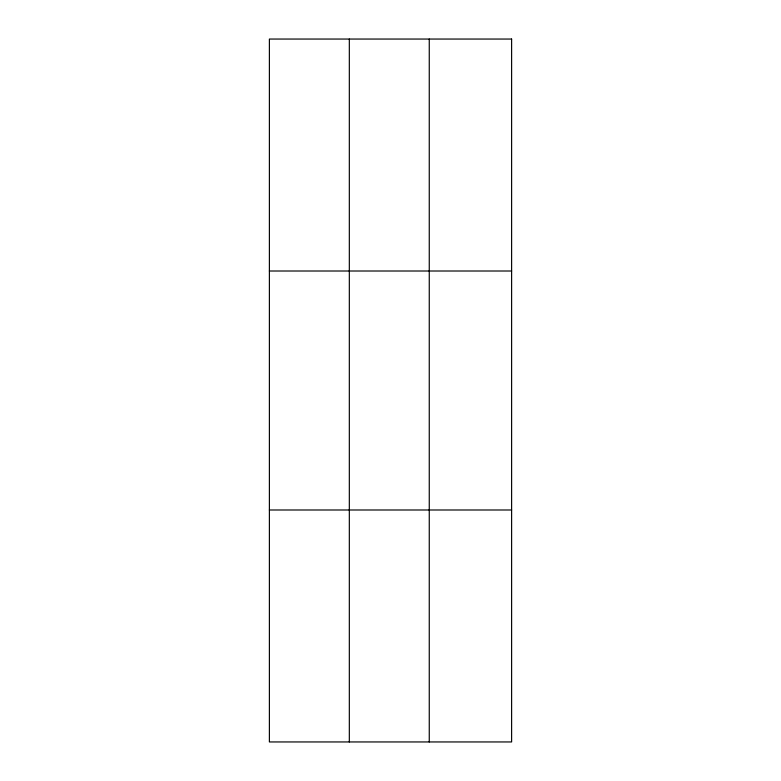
<?xml version="1.0" encoding="UTF-8"?>
<svg xmlns="http://www.w3.org/2000/svg" width="781" height="781" viewBox="0 0 781 781"><rect width="100%" height="100%" fill="white"/><g stroke="black" fill="none" stroke-linecap="round" stroke-linejoin="round"><path stroke-width="1.17" d="M349.322 741.95L349.322 39.05M429.257 741.95L429.257 39.05M269.386 271.007L511.614 271.007M269.386 509.993L511.614 509.993M511.614 39.05L511.614 741.95L269.386 741.95L269.386 39.05L511.614 39.05"/></g></svg>
